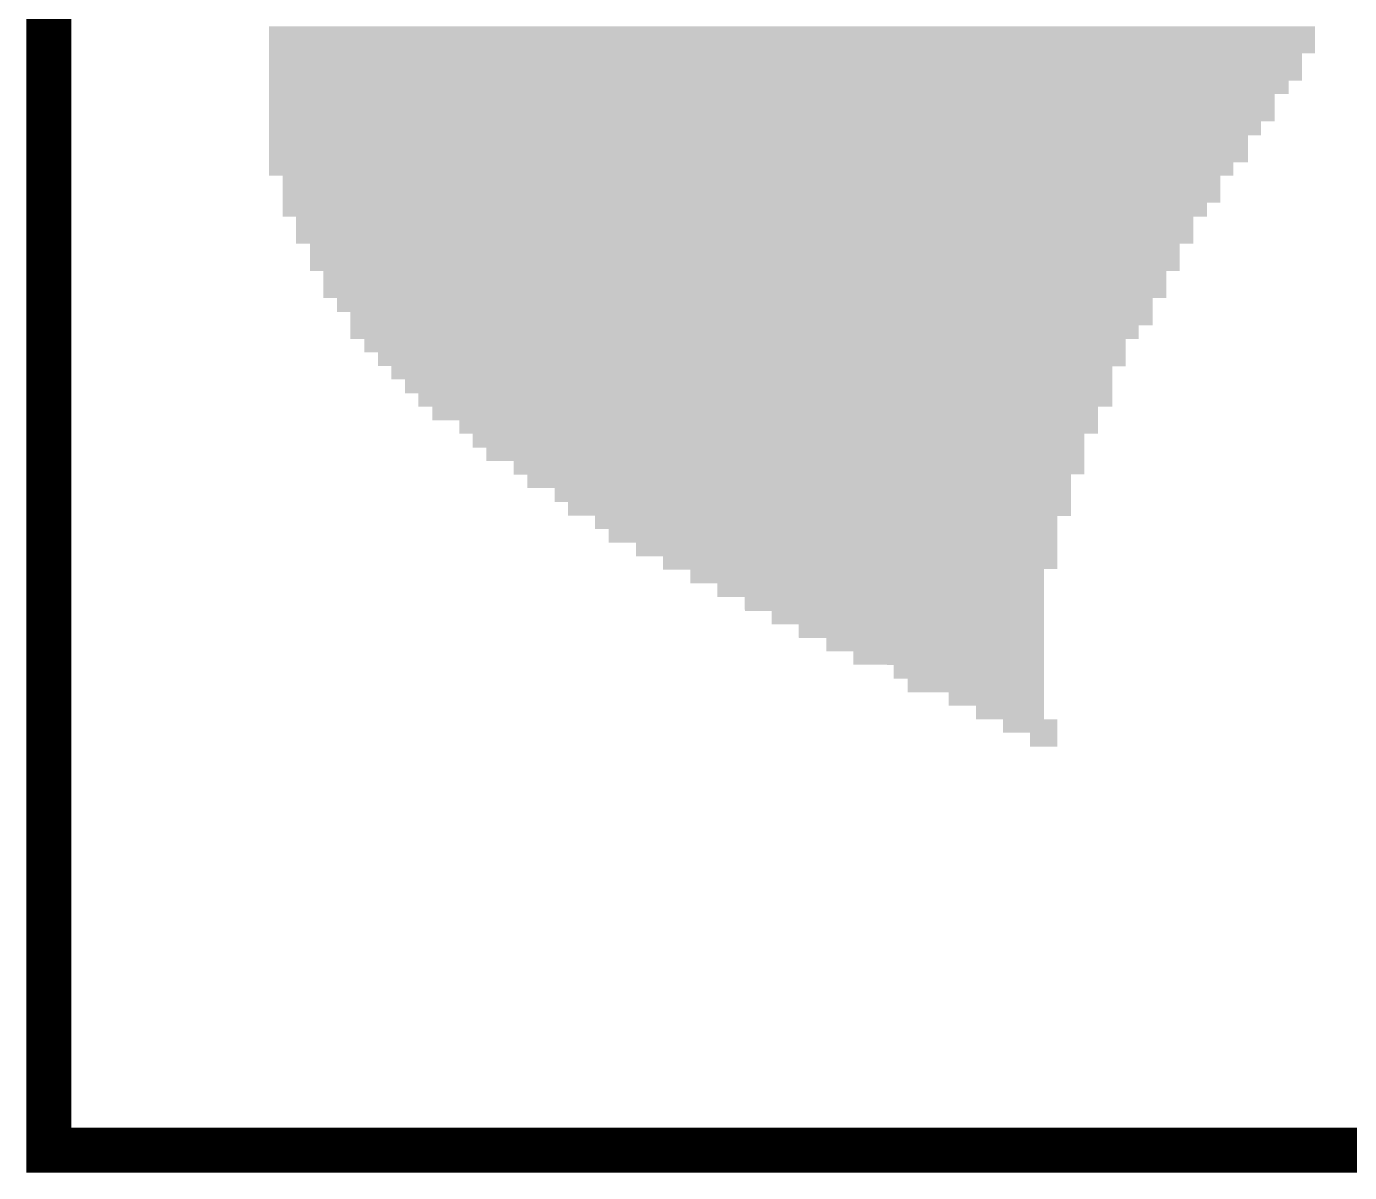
# Model space of a CAD drawing. Extents: x -0.1 to 80.1, y -0.1 to 42.4.
# Drawn here: x -0.053 to 3.084, y 36.947 to 39.665 of the extents above; entities that cross this region are included whole.
import ezdxf

# ---------------------------------------------------------------- set-up
doc = ezdxf.new("R2010")
doc.units = 0
doc.layers.add('07_ASSY1_GBR', color=7, linetype='CONTINUOUS')

msp = doc.modelspace()

# ---------------------------------------------------------------- linework, layer by layer
at = {"layer": '07_ASSY1_GBR', "const_width": 0.10607}
msp.add_lwpolyline([(25.578, 42.304), (0, 42.304), (0, 37), (25.578, 37)], dxfattribs=at)
at = {"layer": '07_ASSY1_GBR'}
for points in [[(0.52202, 39.664852), (0.52202, 39.66498), (3.002, 39.664852), (3.002128, 39.66498)], [(0.52202, 39.601054), (0.52202, 39.664852), (3.00198, 39.601054), (3.002, 39.664852)], [(0.52202, 39.601), (0.52202, 39.601054), (3.001926, 39.601), (3.00198, 39.601054)], [(0.52202, 39.60098), (0.52202, 39.601), (2.971128, 39.60098), (3.001926, 39.601)], [(0.52202, 39.600852), (0.52202, 39.60098), (2.971, 39.600852), (2.971128, 39.60098)], [(0.52202, 39.536054), (0.52202, 39.600852), (2.97098, 39.536054), (2.971, 39.600852)], [(0.52202, 39.536), (0.52202, 39.536054), (2.970926, 39.536), (2.97098, 39.536054)], [(0.52202, 39.53598), (0.52202, 39.536), (2.939128, 39.53598), (2.970926, 39.536)], [(0.52202, 39.535852), (0.52202, 39.53598), (2.939, 39.535852), (2.939128, 39.53598)], [(0.52202, 39.505054), (0.52202, 39.535852), (2.93898, 39.505054), (2.939, 39.535852)], [(0.52202, 39.505), (0.52202, 39.505054), (2.938926, 39.505), (2.93898, 39.505054)], [(0.52202, 39.50498), (0.52202, 39.505), (2.906128, 39.50498), (2.938926, 39.505)], [(0.52202, 39.504852), (0.52202, 39.50498), (2.906, 39.504852), (2.906128, 39.50498)], [(0.52202, 39.440054), (0.52202, 39.504852), (2.90598, 39.440054), (2.906, 39.504852)], [(0.52202, 39.44), (0.52202, 39.440054), (2.905926, 39.44), (2.90598, 39.440054)], [(0.52202, 39.43998), (0.52202, 39.44), (2.874128, 39.43998), (2.905926, 39.44)], [(0.52202, 39.439852), (0.52202, 39.43998), (2.874, 39.439852), (2.874128, 39.43998)], [(0.52202, 39.407054), (0.52202, 39.439852), (2.87398, 39.407054), (2.874, 39.439852)], [(0.52202, 39.407), (0.52202, 39.407054), (2.873926, 39.407), (2.87398, 39.407054)], [(0.52202, 39.40698), (0.52202, 39.407), (2.843128, 39.40698), (2.873926, 39.407)], [(0.52202, 39.406852), (0.52202, 39.40698), (2.843, 39.406852), (2.843128, 39.40698)], [(0.52202, 39.343054), (0.52202, 39.406852), (2.84298, 39.343054), (2.843, 39.406852)], [(0.52202, 39.343), (0.52202, 39.343054), (2.842926, 39.343), (2.84298, 39.343054)], [(0.52202, 39.34298), (0.52202, 39.343), (2.808128, 39.34298), (2.842926, 39.343)], [(0.52202, 39.342852), (0.52202, 39.34298), (2.808, 39.342852), (2.808128, 39.34298)], [(0.52202, 39.311054), (0.52202, 39.342852), (2.80798, 39.311054), (2.808, 39.342852)], [(0.522074, 39.311), (0.52202, 39.311054), (2.807926, 39.311), (2.80798, 39.311054)], [(0.553872, 39.31098), (0.553852, 39.311), (2.777128, 39.31098), (2.807926, 39.311)], [(0.55398, 39.310872), (0.553872, 39.31098), (2.77702, 39.310872), (2.777128, 39.31098)], [(0.553982, 39.310852), (0.55398, 39.310872), (2.777, 39.310852), (2.77702, 39.310872)], [(0.553994, 39.247054), (0.553982, 39.310852), (2.77698, 39.247054), (2.777, 39.310852)], [(0.553994, 39.247), (0.553994, 39.247054), (2.776926, 39.247), (2.77698, 39.247054)], [(0.553994, 39.24698), (0.553994, 39.247), (2.746128, 39.24698), (2.776926, 39.247)], [(0.553994, 39.246852), (0.553994, 39.24698), (2.746, 39.246852), (2.746128, 39.24698)], [(0.554, 39.214074), (0.553994, 39.246852), (2.74598, 39.214074), (2.746, 39.246852)], [(0.55402, 39.214054), (0.554, 39.214074), (2.74598, 39.214054), (2.74598, 39.214074)], [(0.554054, 39.21402), (0.55402, 39.214054), (2.745946, 39.21402), (2.74598, 39.214054)], [(0.585852, 39.214), (0.554054, 39.21402), (2.745926, 39.214), (2.745946, 39.21402)], [(0.585872, 39.21398), (0.585852, 39.214), (2.713128, 39.21398), (2.745926, 39.214)], [(0.58598, 39.213872), (0.585872, 39.21398), (2.71302, 39.213872), (2.713128, 39.21398)], [(0.585982, 39.213852), (0.58598, 39.213872), (2.713, 39.213852), (2.71302, 39.213872)], [(0.586, 39.150074), (0.585982, 39.213852), (2.71298, 39.150074), (2.713, 39.213852)], [(0.58602, 39.150054), (0.586, 39.150074), (2.71298, 39.150054), (2.71298, 39.150074)], [(0.586054, 39.15002), (0.58602, 39.150054), (2.712946, 39.15002), (2.71298, 39.150054)], [(0.618852, 39.15), (0.586054, 39.15002), (2.712926, 39.15), (2.712946, 39.15002)], [(0.618872, 39.14998), (0.618852, 39.15), (2.681128, 39.14998), (2.712926, 39.15)], [(0.61898, 39.149872), (0.618872, 39.14998), (2.68102, 39.149872), (2.681128, 39.14998)], [(0.618982, 39.149852), (0.61898, 39.149872), (2.681, 39.149852), (2.68102, 39.149872)], [(0.619, 39.085074), (0.618982, 39.149852), (2.68098, 39.085074), (2.681, 39.149852)], [(0.61902, 39.085054), (0.619, 39.085074), (2.68098, 39.085054), (2.68098, 39.085074)], [(0.619054, 39.08502), (0.61902, 39.085054), (2.680946, 39.08502), (2.68098, 39.085054)], [(0.650852, 39.085), (0.619054, 39.08502), (2.680926, 39.085), (2.680946, 39.08502)], [(0.650872, 39.08498), (0.650852, 39.085), (2.649128, 39.08498), (2.680926, 39.085)], [(0.65098, 39.084872), (0.650872, 39.08498), (2.64902, 39.084872), (2.649128, 39.08498)], [(0.650982, 39.084852), (0.65098, 39.084872), (2.649, 39.084852), (2.64902, 39.084872)], [(0.651, 39.021074), (0.650982, 39.084852), (2.64898, 39.021074), (2.649, 39.084852)], [(0.65102, 39.021054), (0.651, 39.021074), (2.64898, 39.021054), (2.64898, 39.021074)], [(0.651054, 39.02102), (0.65102, 39.021054), (2.648946, 39.02102), (2.64898, 39.021054)], [(0.682852, 39.021), (0.651054, 39.02102), (2.648926, 39.021), (2.648946, 39.02102)], [(0.682872, 39.02098), (0.682852, 39.021), (2.617128, 39.02098), (2.648926, 39.021)], [(0.68298, 39.020872), (0.682872, 39.02098), (2.61702, 39.020872), (2.617128, 39.02098)], [(0.682982, 39.020852), (0.68298, 39.020872), (2.617, 39.020852), (2.61702, 39.020872)], [(0.683, 38.988074), (0.682982, 39.020852), (2.616988, 38.988074), (2.617, 39.020852)], [(0.683054, 38.98802), (0.683, 38.988074), (2.616988, 38.98802), (2.616988, 38.988074)], [(0.714852, 38.988), (0.683054, 38.98802), (2.616988, 38.988), (2.616988, 38.98802)], [(0.71498, 38.987872), (0.714852, 38.988), (2.616988, 38.987872), (2.616988, 38.988)], [(0.71499, 38.956054), (0.71498, 38.987872), (2.61698, 38.956054), (2.616988, 38.987872)], [(0.71499, 38.956), (0.71499, 38.956054), (2.616926, 38.956), (2.61698, 38.956054)], [(0.71499, 38.95598), (0.71499, 38.956), (2.584128, 38.95598), (2.616926, 38.956)], [(0.714992, 38.955852), (0.71499, 38.95598), (2.584, 38.955852), (2.584128, 38.95598)], [(0.715, 38.924074), (0.714992, 38.955852), (2.58398, 38.924074), (2.584, 38.955852)], [(0.71502, 38.924054), (0.715, 38.924074), (2.58398, 38.924054), (2.58398, 38.924074)], [(0.715054, 38.92402), (0.71502, 38.924054), (2.583946, 38.92402), (2.58398, 38.924054)], [(0.747852, 38.924), (0.715054, 38.92402), (2.583926, 38.924), (2.583946, 38.92402)], [(0.747872, 38.92398), (0.747852, 38.924), (2.553128, 38.92398), (2.583926, 38.924)], [(0.74798, 38.923872), (0.747872, 38.92398), (2.55302, 38.923872), (2.553128, 38.92398)], [(0.747982, 38.923852), (0.74798, 38.923872), (2.553, 38.923852), (2.55302, 38.923872)], [(0.748, 38.892074), (0.747982, 38.923852), (2.55299, 38.892074), (2.553, 38.923852)], [(0.748054, 38.89202), (0.748, 38.892074), (2.55299, 38.89202), (2.55299, 38.892074)], [(0.779852, 38.892), (0.748054, 38.89202), (2.55299, 38.892), (2.55299, 38.89202)], [(0.77998, 38.891872), (0.779852, 38.892), (2.55299, 38.891872), (2.55299, 38.892)], [(0.78, 38.860074), (0.77998, 38.891872), (2.55298, 38.860074), (2.55299, 38.891872)], [(0.780054, 38.86002), (0.78, 38.860074), (2.55298, 38.86002), (2.55298, 38.860074)], [(0.811852, 38.86), (0.780054, 38.86002), (2.55298, 38.86), (2.55298, 38.86002)], [(0.81198, 38.859872), (0.811852, 38.86), (2.55298, 38.859872), (2.55298, 38.86)], [(0.811982, 38.859054), (0.81198, 38.859872), (2.55298, 38.859054), (2.55298, 38.859872)], [(0.811982, 38.859), (0.811982, 38.859054), (2.552926, 38.859), (2.55298, 38.859054)], [(0.811982, 38.85898), (0.811982, 38.859), (2.521128, 38.85898), (2.552926, 38.859)], [(0.811982, 38.858852), (0.811982, 38.85898), (2.521, 38.858852), (2.521128, 38.85898)], [(0.812, 38.828074), (0.811982, 38.858852), (2.520992, 38.828074), (2.521, 38.858852)], [(0.812054, 38.82802), (0.812, 38.828074), (2.520992, 38.82802), (2.520992, 38.828074)], [(0.843852, 38.828), (0.812054, 38.82802), (2.520992, 38.828), (2.520992, 38.82802)], [(0.84398, 38.827872), (0.843852, 38.828), (2.520992, 38.827872), (2.520992, 38.828)], [(0.844, 38.795074), (0.84398, 38.827872), (2.520986, 38.795074), (2.520992, 38.827872)], [(0.844054, 38.79502), (0.844, 38.795074), (2.520986, 38.79502), (2.520986, 38.795074)], [(0.875852, 38.795), (0.844054, 38.79502), (2.520986, 38.795), (2.520986, 38.79502)], [(0.87598, 38.794872), (0.875852, 38.795), (2.520986, 38.794872), (2.520986, 38.795)], [(0.876, 38.763074), (0.87598, 38.794872), (2.52098, 38.763074), (2.520986, 38.794872)], [(0.87602, 38.763054), (0.876, 38.763074), (2.52098, 38.763054), (2.52098, 38.763074)], [(0.876054, 38.76302), (0.87602, 38.763054), (2.520946, 38.76302), (2.52098, 38.763054)], [(0.908852, 38.763), (0.876054, 38.76302), (2.520926, 38.763), (2.520946, 38.76302)], [(0.908872, 38.76298), (0.908852, 38.763), (2.487128, 38.76298), (2.520926, 38.763)], [(0.90898, 38.762872), (0.908872, 38.76298), (2.48702, 38.762872), (2.487128, 38.76298)], [(0.908982, 38.762852), (0.90898, 38.762872), (2.487, 38.762852), (2.48702, 38.762872)], [(0.909, 38.731074), (0.908982, 38.762852), (2.48699, 38.731074), (2.487, 38.762852)], [(0.909054, 38.73102), (0.909, 38.731074), (2.48699, 38.73102), (2.48699, 38.731074)], [(0.972852, 38.731), (0.909054, 38.73102), (2.48699, 38.731), (2.48699, 38.73102)], [(0.97298, 38.730872), (0.972852, 38.731), (2.486988, 38.730872), (2.48699, 38.731)], [(0.973, 38.699074), (0.97298, 38.730872), (2.48698, 38.699074), (2.486988, 38.730872)], [(0.97302, 38.699054), (0.973, 38.699074), (2.48698, 38.699054), (2.48698, 38.699074)], [(0.973054, 38.69902), (0.97302, 38.699054), (2.486946, 38.69902), (2.48698, 38.699054)], [(1.004852, 38.699), (0.973054, 38.69902), (2.486926, 38.699), (2.486946, 38.69902)], [(1.004872, 38.69898), (1.004852, 38.699), (2.455128, 38.69898), (2.486926, 38.699)], [(1.00498, 38.698872), (1.004872, 38.69898), (2.45502, 38.698872), (2.455128, 38.69898)], [(1.004982, 38.698852), (1.00498, 38.698872), (2.455, 38.698852), (2.45502, 38.698872)], [(1.005, 38.666074), (1.004982, 38.698852), (2.454992, 38.666074), (2.455, 38.698852)], [(1.005054, 38.66602), (1.005, 38.666074), (2.454992, 38.66602), (2.454992, 38.666074)], [(1.036852, 38.666), (1.005054, 38.66602), (2.454992, 38.666), (2.454992, 38.66602)], [(1.03698, 38.665872), (1.036852, 38.666), (2.454992, 38.665872), (2.454992, 38.666)], [(1.037, 38.634074), (1.03698, 38.665872), (2.454986, 38.634074), (2.454992, 38.665872)], [(1.037054, 38.63402), (1.037, 38.634074), (2.454986, 38.63402), (2.454986, 38.634074)], [(1.101852, 38.634), (1.037054, 38.63402), (2.454986, 38.634), (2.454986, 38.63402)], [(1.10198, 38.633872), (1.101852, 38.634), (2.454986, 38.633872), (2.454986, 38.634)], [(1.102, 38.603054), (1.10198, 38.633872), (2.45498, 38.603054), (2.454986, 38.633872)], [(1.102, 38.603), (1.102, 38.603054), (2.454926, 38.603), (2.45498, 38.603054)], [(1.102, 38.60298), (1.102, 38.603), (2.423128, 38.60298), (2.454926, 38.603)], [(1.102, 38.602852), (1.102, 38.60298), (2.423, 38.602852), (2.423128, 38.60298)], [(1.102, 38.602074), (1.102, 38.602852), (2.422998, 38.602074), (2.423, 38.602852)], [(1.102054, 38.60202), (1.102, 38.602074), (2.422998, 38.60202), (2.422998, 38.602074)], [(1.133852, 38.602), (1.102054, 38.60202), (2.422998, 38.602), (2.422998, 38.60202)], [(1.13398, 38.601872), (1.133852, 38.602), (2.422998, 38.601872), (2.422998, 38.602)], [(1.134, 38.570074), (1.13398, 38.601872), (2.422992, 38.570074), (2.422998, 38.601872)], [(1.134054, 38.57002), (1.134, 38.570074), (2.422992, 38.57002), (2.422992, 38.570074)], [(1.198852, 38.57), (1.134054, 38.57002), (2.422992, 38.57), (2.422992, 38.57002)], [(1.19898, 38.569872), (1.198852, 38.57), (2.422992, 38.569872), (2.422992, 38.57)], [(1.199, 38.537074), (1.19898, 38.569872), (2.422986, 38.537074), (2.422992, 38.569872)], [(1.199054, 38.53702), (1.199, 38.537074), (2.422986, 38.53702), (2.422986, 38.537074)], [(1.230852, 38.537), (1.199054, 38.53702), (2.422986, 38.537), (2.422986, 38.53702)], [(1.23098, 38.536872), (1.230852, 38.537), (2.422986, 38.536872), (2.422986, 38.537)], [(1.231, 38.505074), (1.23098, 38.536872), (2.42298, 38.505074), (2.422986, 38.536872)], [(1.231054, 38.50502), (1.231, 38.505074), (2.42298, 38.50502), (2.42298, 38.505074)], [(1.294852, 38.505), (1.231054, 38.50502), (2.42298, 38.505), (2.42298, 38.50502)], [(1.29498, 38.504872), (1.294852, 38.505), (2.42298, 38.504872), (2.42298, 38.505)], [(1.294982, 38.504054), (1.29498, 38.504872), (2.42298, 38.504054), (2.42298, 38.504872)], [(1.294982, 38.504), (1.294982, 38.504054), (2.422926, 38.504), (2.42298, 38.504054)], [(1.294982, 38.50398), (1.294982, 38.504), (2.391128, 38.50398), (2.422926, 38.504)], [(1.294982, 38.503852), (1.294982, 38.50398), (2.391, 38.503852), (2.391128, 38.50398)], [(1.295, 38.473074), (1.294982, 38.503852), (2.390994, 38.473074), (2.391, 38.503852)], [(1.295054, 38.47302), (1.295, 38.473074), (2.390994, 38.47302), (2.390994, 38.473074)], [(1.326852, 38.473), (1.295054, 38.47302), (2.390994, 38.473), (2.390994, 38.47302)], [(1.32698, 38.472872), (1.326852, 38.473), (2.390994, 38.472872), (2.390994, 38.473)], [(1.327, 38.441074), (1.32698, 38.472872), (2.39099, 38.441074), (2.390994, 38.472872)], [(1.327054, 38.44102), (1.327, 38.441074), (2.39099, 38.44102), (2.39099, 38.441074)], [(1.391852, 38.441), (1.327054, 38.44102), (2.39099, 38.441), (2.39099, 38.44102)], [(1.39198, 38.440872), (1.391852, 38.441), (2.390988, 38.440872), (2.39099, 38.441)], [(1.392, 38.408074), (1.39198, 38.440872), (2.390984, 38.408074), (2.390988, 38.440872)], [(1.392054, 38.40802), (1.392, 38.408074), (2.390984, 38.40802), (2.390984, 38.408074)], [(1.455852, 38.408), (1.392054, 38.40802), (2.390984, 38.408), (2.390984, 38.40802)], [(1.45598, 38.407872), (1.455852, 38.408), (2.390984, 38.407872), (2.390984, 38.408)], [(1.456, 38.378054), (1.45598, 38.407872), (2.39098, 38.378054), (2.390984, 38.407872)], [(1.456, 38.378), (1.456, 38.378054), (2.390926, 38.378), (2.39098, 38.378054)], [(1.456, 38.37798), (1.456, 38.378), (2.359128, 38.37798), (2.390926, 38.378)], [(1.456, 38.377852), (1.456, 38.37798), (2.359, 38.377852), (2.359128, 38.37798)], [(1.456, 38.377074), (1.456, 38.377852), (2.359002, 38.377074), (2.359, 38.377852)], [(1.456054, 38.37702), (1.456, 38.377074), (2.359002, 38.37702), (2.359002, 38.377074)], [(1.520852, 38.377), (1.456054, 38.37702), (2.359002, 38.377), (2.359002, 38.37702)], [(1.52098, 38.376872), (1.520852, 38.377), (2.359002, 38.376872), (2.359002, 38.377)], [(1.521, 38.344074), (1.52098, 38.376872), (2.359002, 38.344074), (2.359002, 38.376872)], [(1.521054, 38.34402), (1.521, 38.344074), (2.359002, 38.34402), (2.359002, 38.344074)], [(1.584852, 38.344), (1.521054, 38.34402), (2.359002, 38.344), (2.359002, 38.34402)], [(1.58498, 38.343872), (1.584852, 38.344), (2.359002, 38.343872), (2.359002, 38.344)], [(1.585, 38.312074), (1.58498, 38.343872), (2.359004, 38.312074), (2.359002, 38.343872)], [(1.585054, 38.31202), (1.585, 38.312074), (2.359004, 38.31202), (2.359004, 38.312074)], [(1.649852, 38.312), (1.585054, 38.31202), (2.359004, 38.312), (2.359004, 38.31202)], [(1.64998, 38.311872), (1.649852, 38.312), (2.359004, 38.311872), (2.359004, 38.312)], [(1.65, 38.279074), (1.64998, 38.311872), (2.359006, 38.279074), (2.359004, 38.311872)], [(1.650054, 38.27902), (1.65, 38.279074), (2.359006, 38.27902), (2.359006, 38.279074)], [(1.713852, 38.279), (1.650054, 38.27902), (2.359006, 38.279), (2.359006, 38.27902)], [(1.71398, 38.278872), (1.713852, 38.279), (2.359006, 38.278872), (2.359006, 38.279)], [(1.714, 38.247074), (1.71398, 38.278872), (2.359008, 38.247074), (2.359006, 38.278872)], [(1.714054, 38.24702), (1.714, 38.247074), (2.359008, 38.24702), (2.359008, 38.247074)], [(1.777852, 38.247), (1.714054, 38.24702), (2.359008, 38.247), (2.359008, 38.24702)], [(1.77798, 38.246872), (1.777852, 38.247), (2.359008, 38.246872), (2.359008, 38.247)], [(1.778, 38.215074), (1.77798, 38.246872), (2.35901, 38.215074), (2.359008, 38.246872)], [(1.778054, 38.21502), (1.778, 38.215074), (2.35901, 38.21502), (2.35901, 38.215074)], [(1.842852, 38.215), (1.778054, 38.21502), (2.35901, 38.215), (2.35901, 38.21502)], [(1.84298, 38.214872), (1.842852, 38.215), (2.35901, 38.214872), (2.35901, 38.215)], [(1.843, 38.183074), (1.84298, 38.214872), (2.359012, 38.183074), (2.35901, 38.214872)], [(1.843054, 38.18302), (1.843, 38.183074), (2.359012, 38.18302), (2.359012, 38.183074)], [(1.906852, 38.183), (1.843054, 38.18302), (2.359012, 38.183), (2.359012, 38.18302)], [(1.90698, 38.182872), (1.906852, 38.183), (2.359012, 38.182872), (2.359012, 38.183)], [(1.907, 38.151074), (1.90698, 38.182872), (2.359014, 38.151074), (2.359012, 38.182872)], [(1.907054, 38.15102), (1.907, 38.151074), (2.359014, 38.15102), (2.359014, 38.151074)], [(2.002852, 38.151), (1.907054, 38.15102), (2.359014, 38.151), (2.359014, 38.15102)], [(2.00298, 38.150872), (2.002852, 38.151), (2.359014, 38.150872), (2.359014, 38.151)], [(2.003, 38.118074), (2.00298, 38.150872), (2.359016, 38.118074), (2.359014, 38.150872)], [(2.003054, 38.11802), (2.003, 38.118074), (2.359016, 38.11802), (2.359016, 38.118074)], [(2.035852, 38.118), (2.003054, 38.11802), (2.359016, 38.118), (2.359016, 38.11802)], [(2.03598, 38.117872), (2.035852, 38.118), (2.359016, 38.117872), (2.359016, 38.118)], [(2.036, 38.086074), (2.03598, 38.117872), (2.359018, 38.086074), (2.359016, 38.117872)], [(2.036054, 38.08602), (2.036, 38.086074), (2.359018, 38.08602), (2.359018, 38.086074)], [(2.132852, 38.086), (2.036054, 38.08602), (2.359018, 38.086), (2.359018, 38.08602)], [(2.13298, 38.085872), (2.132852, 38.086), (2.359018, 38.085872), (2.359018, 38.086)], [(2.133, 38.054074), (2.13298, 38.085872), (2.35902, 38.054074), (2.359018, 38.085872)], [(2.133054, 38.05402), (2.133, 38.054074), (2.35902, 38.05402), (2.35902, 38.054074)], [(2.197852, 38.054), (2.133054, 38.05402), (2.35902, 38.054), (2.35902, 38.05402)], [(2.19798, 38.053872), (2.197852, 38.054), (2.35902, 38.053872), (2.35902, 38.054)], [(2.198, 38.022128), (2.19798, 38.053872), (2.35902, 38.022128), (2.35902, 38.053872)], [(2.198, 38.022074), (2.198, 38.022128), (2.359074, 38.022074), (2.35902, 38.022128)], [(2.198054, 38.02202), (2.198, 38.022074), (2.359128, 38.02202), (2.359074, 38.022074)], [(2.261852, 38.022), (2.198054, 38.02202), (2.359148, 38.022), (2.359128, 38.02202)], [(2.261872, 38.02198), (2.261852, 38.022), (2.390946, 38.02198), (2.359148, 38.022)], [(2.261926, 38.021926), (2.261872, 38.02198), (2.391, 38.021926), (2.390946, 38.02198)], [(2.26198, 38.021872), (2.261926, 38.021926), (2.390998, 38.021872), (2.391, 38.021926)], [(2.262, 37.990074), (2.26198, 38.021872), (2.39099, 37.990074), (2.390998, 38.021872)], [(2.262054, 37.99002), (2.262, 37.990074), (2.39099, 37.99002), (2.39099, 37.990074)], [(2.325852, 37.99), (2.262054, 37.99002), (2.39099, 37.99), (2.39099, 37.99002)], [(2.32598, 37.989872), (2.325852, 37.99), (2.39099, 37.989872), (2.39099, 37.99)], [(2.326, 37.957074), (2.32598, 37.989872), (2.39098, 37.957074), (2.39099, 37.989872)], [(2.32602, 37.957054), (2.326, 37.957074), (2.39098, 37.957054), (2.39098, 37.957074)], [(2.326054, 37.95702), (2.32602, 37.957054), (2.390946, 37.95702), (2.39098, 37.957054)], [(2.390926, 37.957), (2.326054, 37.95702), (2.390926, 37.957), (2.390946, 37.95702)]]:
    msp.add_solid(points, dxfattribs=at)

doc.saveas('drawing.dxf')
